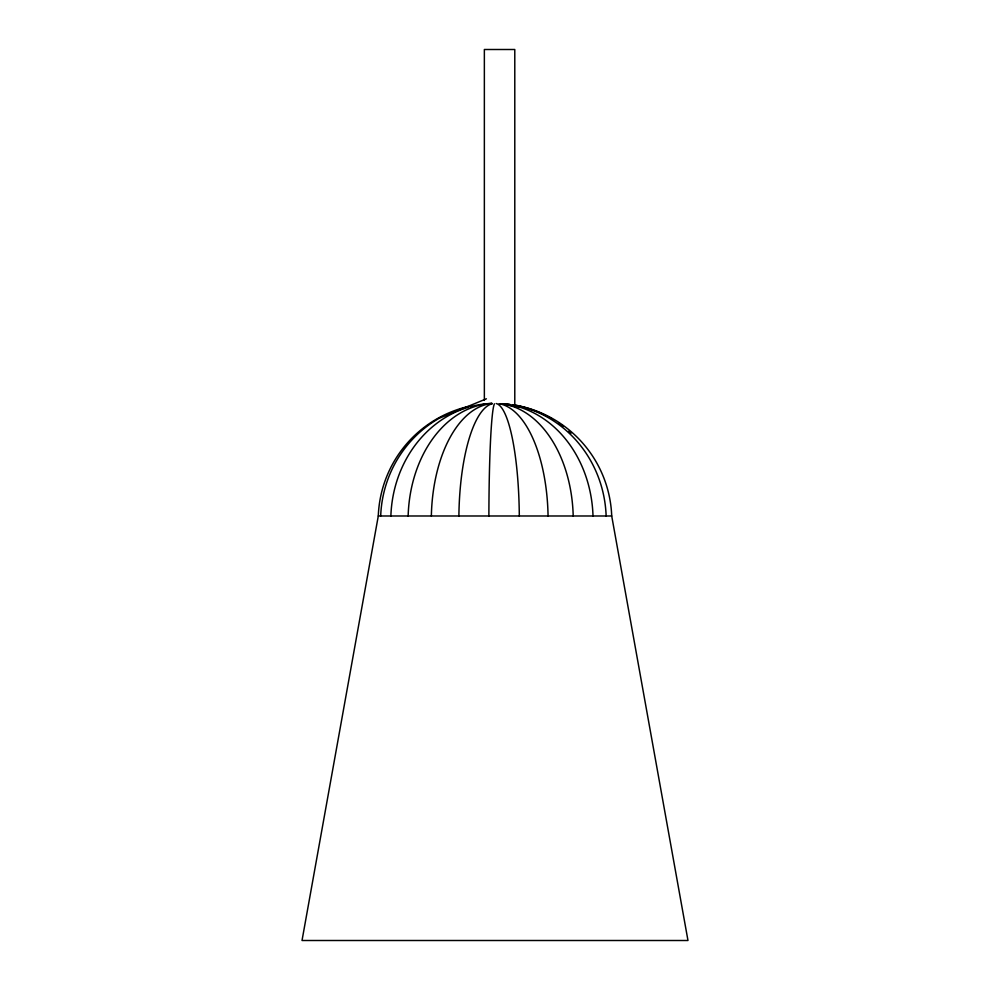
<?xml version="1.0" encoding="UTF-8"?>
<svg xmlns="http://www.w3.org/2000/svg" width="990" height="990" viewBox="0 0 990 990"><rect width="100%" height="100%" fill="white"/><g stroke="black" fill="none" stroke-linecap="round" stroke-linejoin="round"><path stroke-width="1.49" d="M468.344 406.469A116.944 116.783 -90 0 0 378.291 515.988L302.024 940.5L687.976 940.5L611.709 515.988A116.944 116.783 -90 0 0 512.857 404.762M486.399 398.809L439.04 418.337A116.944 114.395 -90 0 0 380.692 515.988M378.291 515.988L611.709 515.988M504.752 404.7L523.116 407.187A116.944 111.227 -90 0 1 606.14 515.988M514.788 406.568L514.788 49.5L484.358 49.5L484.358 400.393M506.905 403.994A116.944 116.783 -90 0 1 509.887 404.341M514.924 405.17A116.944 114.395 -90 0 1 550.96 418.337M558.422 423.002A116.944 114.395 -90 0 1 563.223 426.455M568.965 431.12A116.944 114.395 -90 0 1 571.168 433.088M518.488 406.395A116.944 104.198 -90 0 1 521.346 407.187M390.877 515.988A116.944 104.198 -90 0 1 468.654 407.187M470.077 406.779A116.944 104.198 -90 0 1 492.067 403.437A116.944 86.91 -90 0 0 408.152 515.988M431.355 515.988A116.944 63.694 -90 0 1 492.055 403.512M458.89 515.988A116.944 36.135 -90 0 1 492.377 403.697M488.887 515.988A116.944 6.113 -90 0 1 494.48 403.809M496.238 403.536A116.944 24.317 -90 0 1 519.304 515.988M499.059 403.722A116.944 53.101 -90 0 1 548.064 515.988M500.693 403.697A116.944 78.26 -90 0 1 573.198 515.988M502.338 403.71A116.944 98.084 -90 0 1 593.01 515.988M459.744 409.414A116.944 111.227 -90 0 1 465.449 407.595"/></g></svg>
